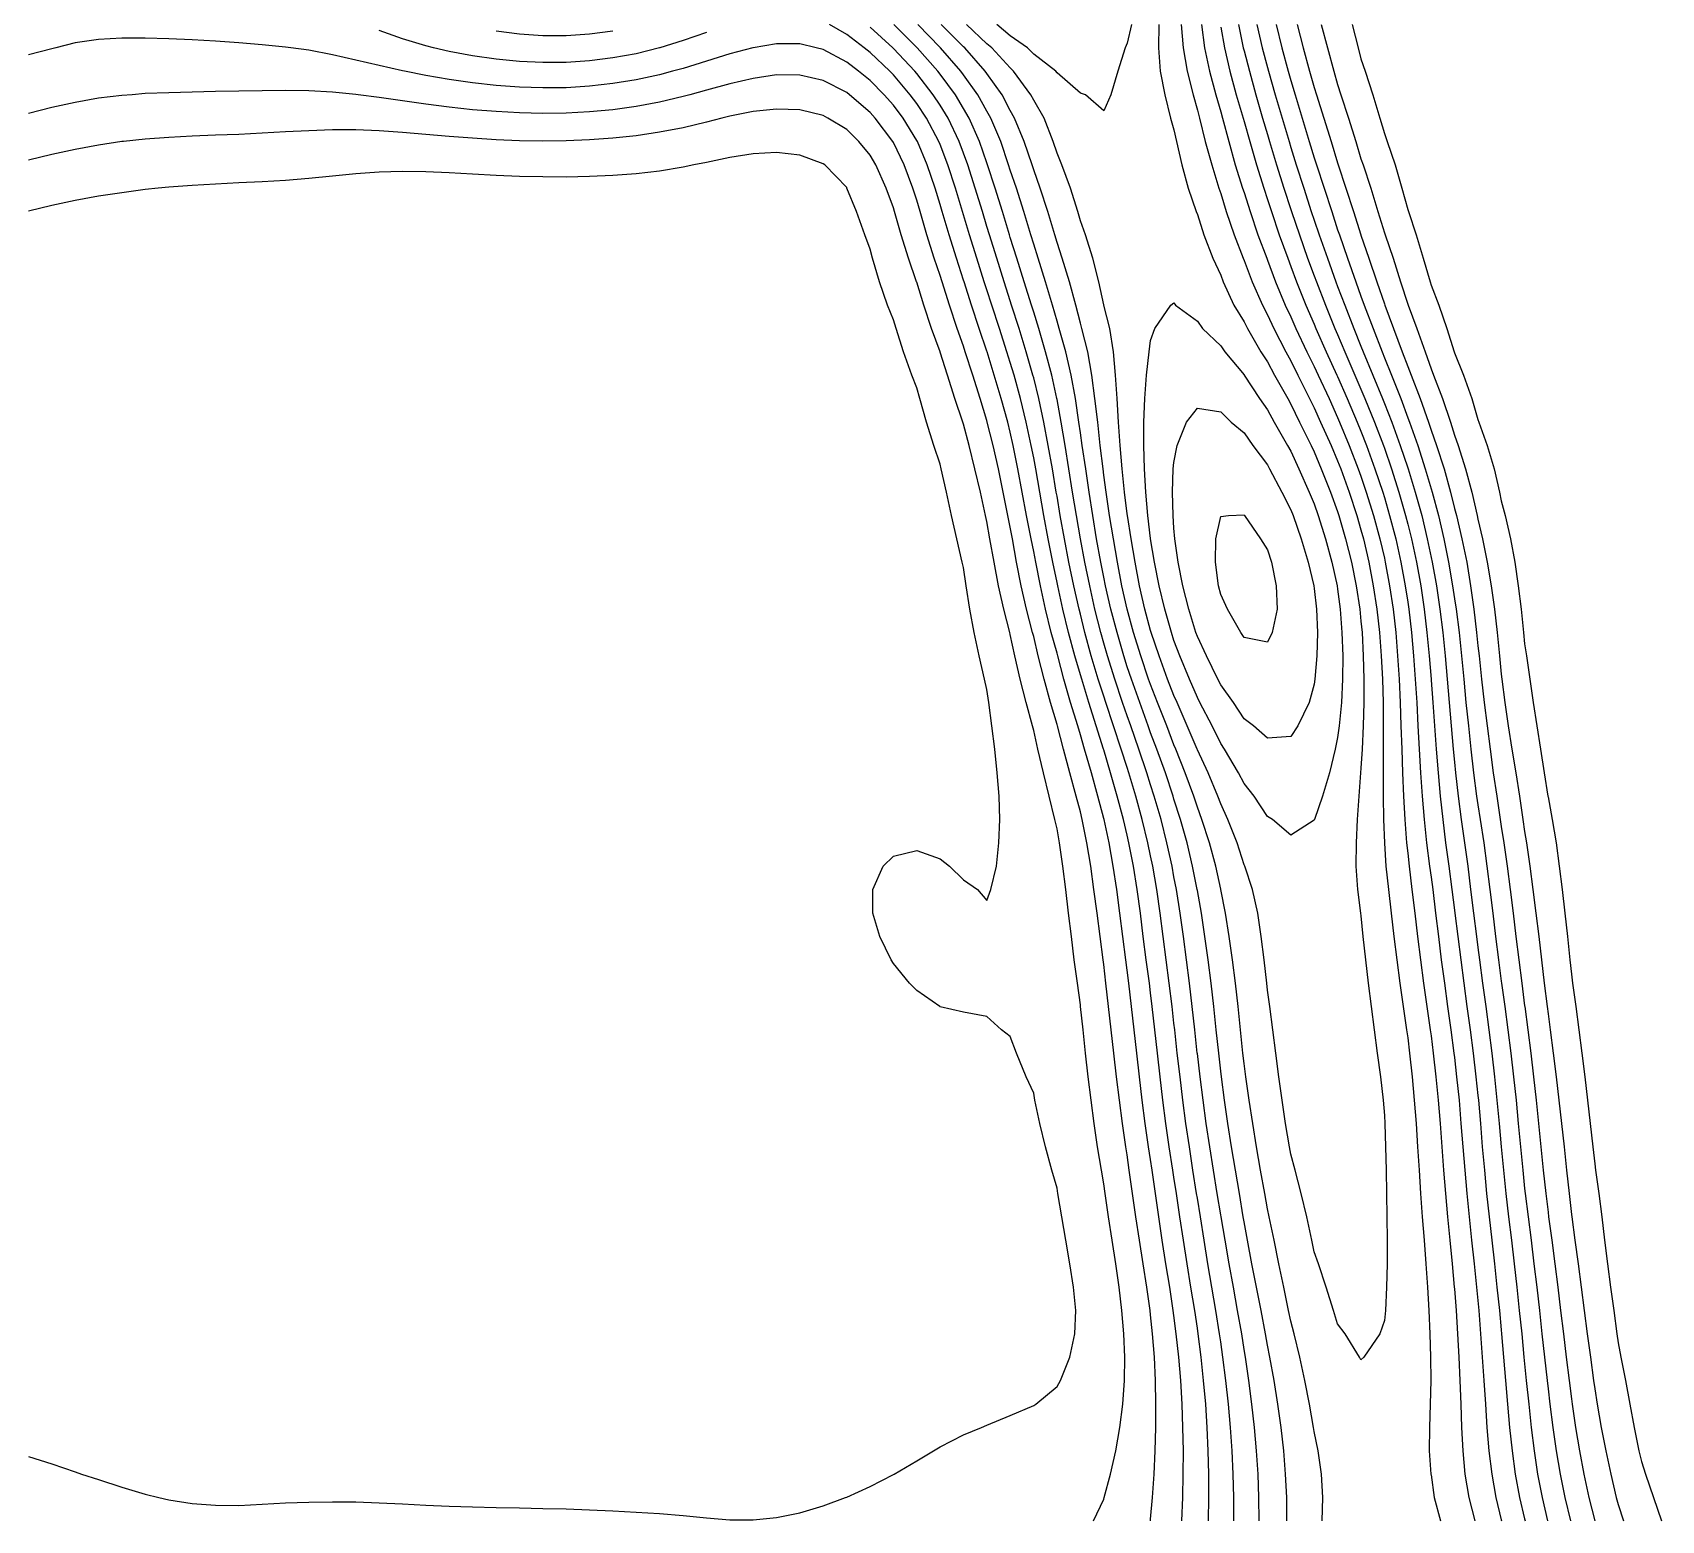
# Model space of a CAD drawing. Header units: inches. Extents: x -3765 to -2207, y 6717241 to 6718976.
# Drawn here: x -2641.2 to -2380.1, y 6717932.5 to 6718171 of the extents above; entities that cross this region are included whole.
import ezdxf

# ---------------------------------------------------------------- set-up
doc = ezdxf.new("R2010")
doc.units = ezdxf.units.IN
doc.header["$MEASUREMENT"] = 0

msp = doc.modelspace()

# ---------------------------------------------------------------- linework, layer by layer
for points in [[(-2452.67, 6717932.42), (-2452.63, 6717936.17), (-2452.64, 6717939.92), (-2452.72, 6717943.66), (-2452.89, 6717947.41), (-2453.14, 6717951.16), (-2453.47, 6717954.91), (-2453.87, 6717958.66), (-2454.35, 6717962.4), (-2454.48, 6717963.33), (-2454.89, 6717966.15), (-2455.5, 6717969.9), (-2456.12, 6717973.65), (-2456.71, 6717977.4), (-2457.28, 6717981.14), (-2457.84, 6717984.89), (-2458.23, 6717987.51), (-2458.4, 6717988.64), (-2458.98, 6717992.39), (-2459.51, 6717996.14), (-2460.01, 6717999.89), (-2460.46, 6718003.63), (-2460.88, 6718007.38), (-2461.29, 6718011.13), (-2461.72, 6718014.88), (-2461.98, 6718017.07), (-2462.17, 6718018.63), (-2462.66, 6718022.37), (-2463.14, 6718026.12), (-2463.62, 6718029.87), (-2464.13, 6718033.62), (-2464.72, 6718037.37), (-2465.44, 6718041.11), (-2465.73, 6718042.37), (-2466.31, 6718044.86), (-2467.31, 6718048.61), (-2468.38, 6718052.36), (-2469.48, 6718056.02), (-2469.5, 6718056.11), (-2470.72, 6718059.85), (-2471.9, 6718063.6), (-2473.02, 6718067.35), (-2473.22, 6718068.07), (-2474.12, 6718071.1), (-2475.13, 6718074.85), (-2476.04, 6718078.59), (-2476.87, 6718082.34), (-2476.97, 6718082.85), (-2477.67, 6718086.09), (-2478.4, 6718089.84), (-2479.09, 6718093.59), (-2479.74, 6718097.33), (-2480.39, 6718101.08), (-2480.72, 6718102.86), (-2481.11, 6718104.83), (-2481.92, 6718108.58), (-2482.83, 6718112.33), (-2483.87, 6718116.08), (-2484.47, 6718118.1), (-2485, 6718119.82), (-2486.21, 6718123.57), (-2487.42, 6718127.32), (-2488.22, 6718129.79), (-2488.64, 6718131.07), (-2489.83, 6718134.82), (-2490.99, 6718138.56), (-2491.96, 6718141.81), (-2492.12, 6718142.31), (-2493.27, 6718146.06), (-2494.47, 6718149.81), (-2495.71, 6718153.05), (-2495.92, 6718153.56), (-2497.91, 6718157.3), (-2499.46, 6718159.64), (-2500.51, 6718161.05), (-2503.21, 6718164.22), (-2503.78, 6718164.8), (-2506.96, 6718167.81), (-2507.91, 6718168.55), (-2510.7, 6718170.7), (-2513.48, 6718172.3)], [(-2448.65, 6717932.42), (-2448.65, 6717936.17), (-2448.74, 6717939.92), (-2448.9, 6717943.66), (-2449.14, 6717947.41), (-2449.48, 6717951.16), (-2449.89, 6717954.91), (-2450.37, 6717958.66), (-2450.73, 6717961.15), (-2450.91, 6717962.4), (-2451.5, 6717966.15), (-2452.15, 6717969.9), (-2452.8, 6717973.65), (-2453.41, 6717977.4), (-2454, 6717981.14), (-2454.48, 6717984.18), (-2454.59, 6717984.89), (-2455.18, 6717988.64), (-2455.75, 6717992.39), (-2456.3, 6717996.14), (-2456.8, 6717999.89), (-2457.26, 6718003.63), (-2457.69, 6718007.38), (-2458.11, 6718011.13), (-2458.23, 6718012.22), (-2458.53, 6718014.88), (-2458.98, 6718018.63), (-2459.46, 6718022.37), (-2459.95, 6718026.12), (-2460.44, 6718029.87), (-2460.98, 6718033.62), (-2461.63, 6718037.37), (-2461.98, 6718039.05), (-2462.4, 6718041.11), (-2463.3, 6718044.86), (-2464.33, 6718048.61), (-2465.45, 6718052.36), (-2465.73, 6718053.2), (-2466.67, 6718056.11), (-2467.91, 6718059.85), (-2469.15, 6718063.6), (-2469.48, 6718064.61), (-2470.36, 6718067.35), (-2471.48, 6718071.1), (-2472.5, 6718074.85), (-2473.22, 6718077.77), (-2473.43, 6718078.59), (-2474.29, 6718082.34), (-2475.07, 6718086.09), (-2475.78, 6718089.84), (-2476.45, 6718093.59), (-2476.97, 6718096.68), (-2477.09, 6718097.33), (-2477.72, 6718101.08), (-2478.38, 6718104.83), (-2479.08, 6718108.58), (-2479.88, 6718112.33), (-2480.72, 6718115.65), (-2480.83, 6718116.08), (-2481.91, 6718119.82), (-2483.05, 6718123.57), (-2484.25, 6718127.32), (-2484.47, 6718127.98), (-2485.46, 6718131.07), (-2486.64, 6718134.82), (-2487.8, 6718138.56), (-2488.22, 6718139.91), (-2488.95, 6718142.31), (-2490.09, 6718146.06), (-2491.28, 6718149.81), (-2491.96, 6718151.67), (-2492.67, 6718153.56), (-2494.45, 6718157.3), (-2495.71, 6718159.37), (-2496.81, 6718161.05), (-2499.46, 6718164.44), (-2499.77, 6718164.8), (-2503.21, 6718168.48), (-2503.28, 6718168.55), (-2506.96, 6718171.9)], [(-2444.57, 6717932.42), (-2444.6, 6717936.17), (-2444.74, 6717939.92), (-2444.98, 6717943.66), (-2445.3, 6717947.41), (-2445.72, 6717951.16), (-2446.22, 6717954.91), (-2446.78, 6717958.66), (-2446.99, 6717959.89), (-2447.37, 6717962.4), (-2448.02, 6717966.15), (-2448.7, 6717969.9), (-2449.39, 6717973.65), (-2450.04, 6717977.4), (-2450.68, 6717981.14), (-2450.73, 6717981.46), (-2451.28, 6717984.89), (-2451.89, 6717988.64), (-2452.48, 6717992.39), (-2453.04, 6717996.14), (-2453.56, 6717999.89), (-2454.04, 6718003.63), (-2454.48, 6718007.33), (-2454.49, 6718007.38), (-2454.89, 6718011.13), (-2455.3, 6718014.88), (-2455.74, 6718018.63), (-2456.22, 6718022.37), (-2456.72, 6718026.12), (-2457.24, 6718029.87), (-2457.82, 6718033.62), (-2458.23, 6718035.69), (-2458.54, 6718037.37), (-2459.35, 6718041.11), (-2460.29, 6718044.86), (-2461.39, 6718048.61), (-2461.98, 6718050.42), (-2462.58, 6718052.36), (-2463.84, 6718056.11), (-2465.15, 6718059.85), (-2465.73, 6718061.47), (-2466.47, 6718063.6), (-2467.72, 6718067.35), (-2468.88, 6718071.1), (-2469.48, 6718073.15), (-2469.95, 6718074.85), (-2470.89, 6718078.59), (-2471.74, 6718082.34), (-2472.51, 6718086.09), (-2473.22, 6718089.84), (-2473.22, 6718089.87), (-2473.87, 6718093.59), (-2474.48, 6718097.33), (-2475.07, 6718101.08), (-2475.66, 6718104.83), (-2476.29, 6718108.58), (-2476.97, 6718112.2), (-2477, 6718112.33), (-2477.81, 6718116.08), (-2478.8, 6718119.82), (-2479.9, 6718123.57), (-2480.72, 6718126.2), (-2481.06, 6718127.32), (-2482.22, 6718131.07), (-2483.4, 6718134.82), (-2484.47, 6718138.17), (-2484.59, 6718138.56), (-2485.72, 6718142.31), (-2486.88, 6718146.06), (-2488.1, 6718149.81), (-2488.22, 6718150.13), (-2489.41, 6718153.56), (-2491.07, 6718157.3), (-2491.96, 6718158.86), (-2493.26, 6718161.05), (-2495.71, 6718164.35), (-2496.06, 6718164.8), (-2499.38, 6718168.55), (-2499.46, 6718168.63), (-2503.14, 6718172.3)], [(-2440.13, 6717932.42), (-2440.15, 6717936.17), (-2440.33, 6717939.92), (-2440.64, 6717943.66), (-2441.06, 6717947.41), (-2441.59, 6717951.16), (-2442.18, 6717954.91), (-2442.85, 6717958.66), (-2443.24, 6717960.61), (-2443.55, 6717962.4), (-2444.24, 6717966.15), (-2444.98, 6717969.9), (-2445.72, 6717973.65), (-2446.43, 6717977.4), (-2446.99, 6717980.38), (-2447.11, 6717981.14), (-2447.74, 6717984.89), (-2448.37, 6717988.64), (-2448.98, 6717992.39), (-2449.57, 6717996.14), (-2450.12, 6717999.89), (-2450.62, 6718003.63), (-2450.73, 6718004.53), (-2451.06, 6718007.38), (-2451.46, 6718011.13), (-2451.86, 6718014.88), (-2452.29, 6718018.63), (-2452.77, 6718022.37), (-2453.29, 6718026.12), (-2453.84, 6718029.87), (-2454.48, 6718033.49), (-2454.5, 6718033.62), (-2455.25, 6718037.37), (-2456.13, 6718041.11), (-2457.17, 6718044.86), (-2458.23, 6718048.12), (-2458.37, 6718048.61), (-2459.61, 6718052.36), (-2460.96, 6718056.11), (-2461.98, 6718058.77), (-2462.36, 6718059.85), (-2463.72, 6718063.6), (-2465.05, 6718067.35), (-2465.73, 6718069.35), (-2466.28, 6718071.1), (-2467.36, 6718074.85), (-2468.33, 6718078.59), (-2469.19, 6718082.34), (-2469.48, 6718083.7), (-2469.95, 6718086.09), (-2470.63, 6718089.84), (-2471.25, 6718093.59), (-2471.83, 6718097.33), (-2472.38, 6718101.08), (-2472.93, 6718104.83), (-2473.22, 6718106.82), (-2473.47, 6718108.58), (-2474.04, 6718112.33), (-2474.71, 6718116.08), (-2475.56, 6718119.82), (-2476.61, 6718123.57), (-2476.97, 6718124.76), (-2477.69, 6718127.32), (-2478.8, 6718131.07), (-2479.98, 6718134.82), (-2480.72, 6718137.07), (-2481.17, 6718138.56), (-2482.3, 6718142.31), (-2483.49, 6718146.06), (-2484.47, 6718148.95), (-2484.74, 6718149.81), (-2486.01, 6718153.56), (-2487.6, 6718157.3), (-2488.22, 6718158.42), (-2489.66, 6718161.05), (-2491.96, 6718164.24), (-2492.38, 6718164.8), (-2495.64, 6718168.55), (-2495.71, 6718168.62), (-2499.31, 6718172.3)], [(-2434.46, 6717932.42), (-2434.35, 6717936.17), (-2434.6, 6717939.92), (-2435.12, 6717943.66), (-2435.74, 6717946.74), (-2435.84, 6717947.41), (-2436.51, 6717951.16), (-2437.25, 6717954.91), (-2438.05, 6717958.66), (-2438.96, 6717962.4), (-2439.49, 6717964.44), (-2439.84, 6717966.15), (-2440.62, 6717969.9), (-2441.41, 6717973.65), (-2442.17, 6717977.4), (-2442.96, 6717981.14), (-2443.24, 6717982.42), (-2443.67, 6717984.89), (-2444.33, 6717988.64), (-2444.97, 6717992.39), (-2445.59, 6717996.14), (-2446.17, 6717999.89), (-2446.7, 6718003.63), (-2446.99, 6718005.73), (-2447.17, 6718007.38), (-2447.57, 6718011.13), (-2447.96, 6718014.88), (-2448.38, 6718018.63), (-2448.85, 6718022.37), (-2449.37, 6718026.12), (-2449.96, 6718029.87), (-2450.72, 6718033.62), (-2450.73, 6718033.67), (-2451.54, 6718037.37), (-2452.55, 6718041.11), (-2453.75, 6718044.86), (-2454.48, 6718046.81), (-2455.06, 6718048.61), (-2456.41, 6718052.36), (-2457.93, 6718056.11), (-2458.23, 6718056.81), (-2459.39, 6718059.85), (-2460.85, 6718063.6), (-2461.98, 6718066.48), (-2462.29, 6718067.35), (-2463.54, 6718071.1), (-2464.69, 6718074.85), (-2465.73, 6718078.59), (-2465.73, 6718078.6), (-2466.56, 6718082.34), (-2467.29, 6718086.09), (-2467.94, 6718089.84), (-2468.55, 6718093.59), (-2469.1, 6718097.33), (-2469.48, 6718100.07), (-2469.6, 6718101.08), (-2470.04, 6718104.83), (-2470.46, 6718108.58), (-2470.89, 6718112.33), (-2471.39, 6718116.08), (-2472.05, 6718119.82), (-2472.98, 6718123.57), (-2473.22, 6718124.41), (-2473.97, 6718127.32), (-2475, 6718131.07), (-2476.13, 6718134.82), (-2476.97, 6718137.33), (-2477.33, 6718138.56), (-2478.45, 6718142.31), (-2479.68, 6718146.06), (-2480.72, 6718148.98), (-2480.98, 6718149.81), (-2482.23, 6718153.56), (-2483.79, 6718157.3), (-2484.47, 6718158.53), (-2485.77, 6718161.05), (-2488.22, 6718164.43), (-2488.48, 6718164.8), (-2491.78, 6718168.55), (-2491.96, 6718168.72), (-2495.53, 6718172.3)], [(-2427.8, 6717958.66), (-2428.25, 6717958.25), (-2428.46, 6717958.66), (-2430.78, 6717962.4), (-2431.99, 6717963.99), (-2432.64, 6717966.15), (-2433.8, 6717969.9), (-2435.05, 6717973.65), (-2435.74, 6717975.57), (-2436.13, 6717977.4), (-2436.95, 6717981.14), (-2437.86, 6717984.89), (-2438.82, 6717988.64), (-2439.49, 6717991.2), (-2439.7, 6717992.39), (-2440.32, 6717996.14), (-2440.89, 6717999.89), (-2441.41, 6718003.63), (-2441.9, 6718007.38), (-2442.39, 6718011.13), (-2442.88, 6718014.88), (-2443.24, 6718017.48), (-2443.35, 6718018.63), (-2443.75, 6718022.37), (-2444.23, 6718026.12), (-2444.8, 6718029.87), (-2445.62, 6718033.62), (-2446.89, 6718037.37), (-2446.99, 6718037.59), (-2448.1, 6718041.11), (-2449.57, 6718044.86), (-2450.73, 6718047.36), (-2451.19, 6718048.61), (-2452.74, 6718052.36), (-2454.48, 6718056.02), (-2454.52, 6718056.11), (-2456.1, 6718059.85), (-2457.74, 6718063.6), (-2458.23, 6718064.71), (-2459.24, 6718067.35), (-2460.61, 6718071.1), (-2461.88, 6718074.85), (-2461.98, 6718075.18), (-2462.88, 6718078.59), (-2463.73, 6718082.34), (-2464.46, 6718086.09), (-2465.11, 6718089.84), (-2465.69, 6718093.59), (-2465.73, 6718093.88), (-2466.14, 6718097.33), (-2466.52, 6718101.08), (-2466.84, 6718104.83), (-2467.11, 6718108.58), (-2467.35, 6718112.33), (-2467.59, 6718116.08), (-2467.94, 6718119.82), (-2468.53, 6718123.57), (-2469.46, 6718127.32), (-2469.48, 6718127.36), (-2470.3, 6718131.07), (-2471.25, 6718134.82), (-2472.4, 6718138.56), (-2473.22, 6718140.81), (-2473.66, 6718142.31), (-2474.83, 6718146.06), (-2476.19, 6718149.81), (-2476.97, 6718151.69), (-2477.58, 6718153.56), (-2479.05, 6718157.3), (-2480.72, 6718160.16), (-2481.17, 6718161.05), (-2483.93, 6718164.8), (-2484.47, 6718165.33), (-2487.43, 6718168.55), (-2488.22, 6718169.22), (-2491.48, 6718172.3)], [(-2468.37, 6718161.05), (-2469.48, 6718158.44), (-2472.43, 6718161.05), (-2473.22, 6718161.29), (-2476.97, 6718164.56), (-2477.16, 6718164.8), (-2480.72, 6718167.57), (-2481.73, 6718168.55), (-2484.47, 6718170.49), (-2486.62, 6718172.3)], [(-2465.05, 6718172.3), (-2465.73, 6718169.31), (-2466.05, 6718168.55), (-2467.24, 6718164.8), (-2468.37, 6718161.05)], [(-2460.65, 6718172.3), (-2460.73, 6718168.55), (-2460.42, 6718164.8), (-2459.71, 6718161.05), (-2458.76, 6718157.3), (-2458.23, 6718155.39), (-2457.83, 6718153.56), (-2456.95, 6718149.81), (-2455.95, 6718146.06), (-2454.67, 6718142.31), (-2454.48, 6718141.85), (-2453.45, 6718138.56), (-2452.02, 6718134.82), (-2450.73, 6718132.1), (-2450.34, 6718131.07), (-2448.63, 6718127.32), (-2446.99, 6718124.62), (-2446.46, 6718123.57), (-2444.29, 6718119.82), (-2443.24, 6718118.2), (-2442.1, 6718116.08), (-2439.99, 6718112.33), (-2439.49, 6718111.46), (-2438.08, 6718108.58), (-2436.24, 6718104.83), (-2435.74, 6718103.8), (-2434.62, 6718101.08), (-2433.14, 6718097.33), (-2431.99, 6718094.21), (-2431.79, 6718093.59), (-2430.72, 6718089.84), (-2429.79, 6718086.09), (-2429.03, 6718082.34), (-2428.45, 6718078.59), (-2428.25, 6718076.63), (-2428.08, 6718074.85), (-2427.87, 6718071.1), (-2427.77, 6718067.35), (-2427.77, 6718063.6), (-2427.88, 6718059.85), (-2428.07, 6718056.11), (-2428.25, 6718053.09), (-2428.3, 6718052.36), (-2428.59, 6718048.61), (-2428.86, 6718044.86), (-2429.04, 6718041.11), (-2429.06, 6718037.37), (-2428.8, 6718033.62), (-2428.31, 6718029.87), (-2428.25, 6718029.44), (-2427.93, 6718026.12), (-2427.53, 6718022.37), (-2427.1, 6718018.63), (-2426.61, 6718014.88), (-2426.12, 6718011.13), (-2425.63, 6718007.38), (-2425.14, 6718003.63), (-2424.71, 6717999.89), (-2424.5, 6717997.4), (-2424.43, 6717996.14), (-2424.29, 6717992.39), (-2424.19, 6717988.64), (-2424.13, 6717984.89), (-2424.1, 6717981.14), (-2424.07, 6717977.4), (-2424.05, 6717973.65), (-2424.13, 6717969.9), (-2424.34, 6717966.15), (-2424.5, 6717964.56), (-2425.22, 6717962.4), (-2427.8, 6717958.66)], [(-2457.05, 6718172.3), (-2456.76, 6718168.55), (-2456.11, 6718164.8), (-2455.17, 6718161.05), (-2454.48, 6718158.59), (-2454.16, 6718157.3), (-2453.21, 6718153.56), (-2452.18, 6718149.81), (-2451.03, 6718146.06), (-2450.73, 6718145.19), (-2449.87, 6718142.31), (-2448.6, 6718138.56), (-2447.14, 6718134.82), (-2446.99, 6718134.45), (-2445.71, 6718131.07), (-2444.05, 6718127.32), (-2443.24, 6718125.78), (-2442.22, 6718123.57), (-2440.28, 6718119.82), (-2439.49, 6718118.4), (-2438.36, 6718116.08), (-2436.48, 6718112.33), (-2435.74, 6718110.87), (-2434.71, 6718108.58), (-2433.05, 6718104.83), (-2431.99, 6718102.35), (-2431.5, 6718101.08), (-2430.16, 6718097.33), (-2428.93, 6718093.59), (-2428.25, 6718091.28), (-2427.85, 6718089.84), (-2426.98, 6718086.09), (-2426.27, 6718082.34), (-2425.71, 6718078.59), (-2425.3, 6718074.85), (-2425.01, 6718071.1), (-2424.82, 6718067.35), (-2424.71, 6718063.6), (-2424.67, 6718059.85), (-2424.69, 6718056.11), (-2424.71, 6718052.36), (-2424.71, 6718048.61), (-2424.65, 6718044.86), (-2424.5, 6718041.11), (-2424.5, 6718041.07), (-2424.25, 6718037.37), (-2423.85, 6718033.62), (-2423.42, 6718029.87), (-2422.98, 6718026.12), (-2422.52, 6718022.37), (-2422.02, 6718018.63), (-2421.48, 6718014.88), (-2420.93, 6718011.13), (-2420.75, 6718009.87), (-2420.46, 6718007.38), (-2420.06, 6718003.63), (-2419.7, 6717999.89), (-2419.41, 6717996.14), (-2419.16, 6717992.39), (-2418.93, 6717988.64), (-2418.69, 6717984.89), (-2418.43, 6717981.14), (-2418.14, 6717977.4), (-2417.84, 6717973.65), (-2417.58, 6717969.9), (-2417.37, 6717966.15), (-2417.2, 6717962.4), (-2417.08, 6717958.66), (-2417.07, 6717954.91), (-2417.15, 6717951.16), (-2417.28, 6717947.41), (-2417.3, 6717943.66), (-2417.03, 6717939.92), (-2417, 6717939.8), (-2416.49, 6717936.17), (-2415.51, 6717932.42)], [(-2453.82, 6718172.3), (-2453.33, 6718168.55), (-2452.51, 6718164.8), (-2451.52, 6718161.05), (-2450.73, 6718158.31), (-2450.47, 6718157.3), (-2449.45, 6718153.56), (-2448.39, 6718149.81), (-2447.22, 6718146.06), (-2446.99, 6718145.37), (-2446.03, 6718142.31), (-2444.76, 6718138.56), (-2443.35, 6718134.82), (-2443.24, 6718134.53), (-2441.95, 6718131.07), (-2440.38, 6718127.32), (-2439.49, 6718125.46), (-2438.67, 6718123.57), (-2436.9, 6718119.82), (-2435.74, 6718117.49), (-2435.1, 6718116.08), (-2433.37, 6718112.33), (-2431.99, 6718109.32), (-2431.68, 6718108.58), (-2430.14, 6718104.83), (-2428.68, 6718101.08), (-2428.25, 6718099.88), (-2427.39, 6718097.33), (-2426.24, 6718093.59), (-2425.22, 6718089.84), (-2424.5, 6718086.76), (-2424.35, 6718086.09), (-2423.65, 6718082.34), (-2423.1, 6718078.59), (-2422.68, 6718074.85), (-2422.37, 6718071.1), (-2422.14, 6718067.35), (-2421.96, 6718063.6), (-2421.83, 6718059.85), (-2421.72, 6718056.11), (-2421.6, 6718052.36), (-2421.45, 6718048.61), (-2421.24, 6718044.86), (-2420.94, 6718041.11), (-2420.75, 6718039.45), (-2420.53, 6718037.37), (-2420.07, 6718033.62), (-2419.62, 6718029.87), (-2419.17, 6718026.12), (-2418.7, 6718022.37), (-2418.2, 6718018.63), (-2417.67, 6718014.88), (-2417.13, 6718011.13), (-2417, 6718010.17), (-2416.66, 6718007.38), (-2416.24, 6718003.63), (-2415.87, 6717999.89), (-2415.56, 6717996.14), (-2415.28, 6717992.39), (-2415, 6717988.64), (-2414.7, 6717984.89), (-2414.36, 6717981.14), (-2413.99, 6717977.4), (-2413.63, 6717973.65), (-2413.28, 6717969.9), (-2413.25, 6717969.64), (-2413, 6717966.15), (-2412.76, 6717962.4), (-2412.55, 6717958.66), (-2412.38, 6717954.91), (-2412.25, 6717951.16), (-2412.12, 6717947.41), (-2411.92, 6717943.66), (-2411.57, 6717939.92), (-2410.96, 6717936.17), (-2410, 6717932.42)], [(-2450.73, 6718171.87), (-2450.15, 6718168.55), (-2449.25, 6718164.8), (-2448.23, 6718161.05), (-2447.16, 6718157.3), (-2446.99, 6718156.73), (-2446.09, 6718153.56), (-2445, 6718149.81), (-2443.84, 6718146.06), (-2443.24, 6718144.27), (-2442.61, 6718142.31), (-2441.34, 6718138.56), (-2439.99, 6718134.82), (-2439.49, 6718133.53), (-2438.58, 6718131.07), (-2437.09, 6718127.32), (-2435.74, 6718124.26), (-2435.46, 6718123.57), (-2433.8, 6718119.82), (-2432.09, 6718116.08), (-2431.99, 6718115.86), (-2430.45, 6718112.33), (-2428.85, 6718108.58), (-2428.25, 6718107.1), (-2427.36, 6718104.83), (-2426, 6718101.08), (-2424.75, 6718097.33), (-2424.5, 6718096.5), (-2423.65, 6718093.59), (-2422.68, 6718089.84), (-2421.85, 6718086.09), (-2421.15, 6718082.34), (-2420.75, 6718079.71), (-2420.58, 6718078.59), (-2420.15, 6718074.85), (-2419.82, 6718071.1), (-2419.54, 6718067.35), (-2419.31, 6718063.6), (-2419.11, 6718059.85), (-2418.9, 6718056.11), (-2418.69, 6718052.36), (-2418.44, 6718048.61), (-2418.13, 6718044.86), (-2417.74, 6718041.11), (-2417.24, 6718037.37), (-2417, 6718035.6), (-2416.75, 6718033.62), (-2416.29, 6718029.87), (-2415.84, 6718026.12), (-2415.37, 6718022.37), (-2414.88, 6718018.63), (-2414.36, 6718014.88), (-2413.84, 6718011.13), (-2413.34, 6718007.38), (-2413.25, 6718006.69), (-2412.91, 6718003.63), (-2412.53, 6717999.89), (-2412.21, 6717996.14), (-2411.92, 6717992.39), (-2411.61, 6717988.64), (-2411.28, 6717984.89), (-2410.9, 6717981.14), (-2410.5, 6717977.4), (-2410.1, 6717973.65), (-2409.71, 6717969.9), (-2409.51, 6717967.77), (-2409.36, 6717966.15), (-2409.06, 6717962.4), (-2408.79, 6717958.66), (-2408.54, 6717954.91), (-2408.3, 6717951.16), (-2408.05, 6717947.41), (-2407.74, 6717943.66), (-2407.29, 6717939.92), (-2406.64, 6717936.17), (-2405.76, 6717932.59), (-2405.72, 6717932.42)], [(-2447.88, 6718172.3), (-2447.11, 6718168.55), (-2446.99, 6718168.06), (-2446.13, 6718164.8), (-2445.09, 6718161.05), (-2444.02, 6718157.3), (-2443.24, 6718154.68), (-2442.91, 6718153.56), (-2441.79, 6718149.81), (-2440.62, 6718146.06), (-2439.49, 6718142.64), (-2439.38, 6718142.31), (-2438.12, 6718138.56), (-2436.8, 6718134.82), (-2435.74, 6718132), (-2435.4, 6718131.07), (-2433.95, 6718127.32), (-2432.42, 6718123.57), (-2431.99, 6718122.6), (-2430.82, 6718119.82), (-2429.21, 6718116.08), (-2428.25, 6718113.83), (-2427.61, 6718112.33), (-2426.09, 6718108.58), (-2424.66, 6718104.83), (-2424.5, 6718104.37), (-2423.35, 6718101.08), (-2422.16, 6718097.33), (-2421.1, 6718093.59), (-2420.75, 6718092.18), (-2420.16, 6718089.84), (-2419.35, 6718086.09), (-2418.67, 6718082.34), (-2418.11, 6718078.59), (-2417.67, 6718074.85), (-2417.32, 6718071.1), (-2417.01, 6718067.35), (-2417, 6718067.22), (-2416.73, 6718063.6), (-2416.45, 6718059.85), (-2416.17, 6718056.11), (-2415.87, 6718052.36), (-2415.53, 6718048.61), (-2415.14, 6718044.86), (-2414.67, 6718041.11), (-2414.16, 6718037.37), (-2413.67, 6718033.62), (-2413.25, 6718030.33), (-2413.2, 6718029.87), (-2412.74, 6718026.12), (-2412.26, 6718022.37), (-2411.77, 6718018.63), (-2411.26, 6718014.88), (-2410.75, 6718011.13), (-2410.26, 6718007.38), (-2409.82, 6718003.63), (-2409.51, 6718000.6), (-2409.43, 6717999.89), (-2409.1, 6717996.14), (-2408.79, 6717992.39), (-2408.46, 6717988.64), (-2408.1, 6717984.89), (-2407.69, 6717981.14), (-2407.27, 6717977.4), (-2406.85, 6717973.65), (-2406.44, 6717969.9), (-2406.05, 6717966.15), (-2405.76, 6717963.06), (-2405.7, 6717962.4), (-2405.37, 6717958.66), (-2405.06, 6717954.91), (-2404.75, 6717951.16), (-2404.42, 6717947.41), (-2404.02, 6717943.66), (-2403.51, 6717939.92), (-2402.84, 6717936.17), (-2402.01, 6717932.75), (-2401.93, 6717932.42)], [(-2444.92, 6718172.3), (-2444.07, 6718168.55), (-2443.24, 6718165.43), (-2443.06, 6718164.8), (-2441.99, 6718161.05), (-2440.89, 6718157.3), (-2439.78, 6718153.56), (-2439.49, 6718152.61), (-2438.62, 6718149.81), (-2437.43, 6718146.06), (-2436.21, 6718142.31), (-2435.74, 6718140.91), (-2434.94, 6718138.56), (-2433.63, 6718134.82), (-2432.28, 6718131.07), (-2431.99, 6718130.31), (-2430.86, 6718127.32), (-2429.4, 6718123.57), (-2428.25, 6718120.72), (-2427.88, 6718119.82), (-2426.32, 6718116.08), (-2424.8, 6718112.33), (-2424.5, 6718111.57), (-2423.32, 6718108.58), (-2421.95, 6718104.83), (-2420.75, 6718101.22), (-2420.7, 6718101.08), (-2419.54, 6718097.33), (-2418.51, 6718093.59), (-2417.62, 6718089.84), (-2417, 6718086.84), (-2416.84, 6718086.09), (-2416.15, 6718082.34), (-2415.59, 6718078.59), (-2415.14, 6718074.85), (-2414.77, 6718071.1), (-2414.45, 6718067.35), (-2414.13, 6718063.6), (-2413.8, 6718059.85), (-2413.45, 6718056.11), (-2413.25, 6718054.06), (-2413.08, 6718052.36), (-2412.65, 6718048.61), (-2412.17, 6718044.86), (-2411.64, 6718041.11), (-2411.13, 6718037.37), (-2410.66, 6718033.62), (-2410.2, 6718029.87), (-2409.74, 6718026.12), (-2409.51, 6718024.33), (-2409.25, 6718022.37), (-2408.75, 6718018.63), (-2408.24, 6718014.88), (-2407.73, 6718011.13), (-2407.25, 6718007.38), (-2406.82, 6718003.63), (-2406.44, 6717999.89), (-2406.09, 6717996.14), (-2405.76, 6717992.39), (-2405.76, 6717992.39), (-2405.41, 6717988.64), (-2405.02, 6717984.89), (-2404.58, 6717981.14), (-2404.13, 6717977.4), (-2403.69, 6717973.65), (-2403.27, 6717969.9), (-2402.86, 6717966.15), (-2402.48, 6717962.4), (-2402.11, 6717958.66), (-2402.01, 6717957.61), (-2401.74, 6717954.91), (-2401.36, 6717951.16), (-2400.96, 6717947.41), (-2400.49, 6717943.66), (-2399.92, 6717939.92), (-2399.21, 6717936.17), (-2398.32, 6717932.42)], [(-2441.83, 6718172.3), (-2440.92, 6718168.55), (-2439.9, 6718164.8), (-2439.49, 6718163.35), (-2438.8, 6718161.05), (-2437.67, 6718157.3), (-2436.54, 6718153.56), (-2435.74, 6718150.95), (-2435.37, 6718149.81), (-2434.15, 6718146.06), (-2432.94, 6718142.31), (-2431.99, 6718139.4), (-2431.71, 6718138.56), (-2430.4, 6718134.82), (-2429.08, 6718131.07), (-2428.25, 6718128.73), (-2427.73, 6718127.32), (-2426.3, 6718123.57), (-2424.87, 6718119.82), (-2424.5, 6718118.89), (-2423.35, 6718116.08), (-2421.88, 6718112.33), (-2420.75, 6718109.27), (-2420.48, 6718108.58), (-2419.13, 6718104.83), (-2417.93, 6718101.08), (-2417, 6718097.86), (-2416.84, 6718097.33), (-2415.82, 6718093.59), (-2414.94, 6718089.84), (-2414.19, 6718086.09), (-2413.56, 6718082.34), (-2413.25, 6718080.22), (-2413, 6718078.59), (-2412.52, 6718074.85), (-2412.13, 6718071.1), (-2411.77, 6718067.35), (-2411.41, 6718063.6), (-2411.02, 6718059.85), (-2410.62, 6718056.11), (-2410.18, 6718052.36), (-2409.7, 6718048.61), (-2409.51, 6718047.23), (-2409.13, 6718044.86), (-2408.57, 6718041.11), (-2408.06, 6718037.37), (-2407.58, 6718033.62), (-2407.13, 6718029.87), (-2406.67, 6718026.12), (-2406.2, 6718022.37), (-2405.76, 6718018.95), (-2405.71, 6718018.63), (-2405.19, 6718014.88), (-2404.68, 6718011.13), (-2404.2, 6718007.38), (-2403.77, 6718003.63), (-2403.38, 6717999.89), (-2403.02, 6717996.14), (-2402.68, 6717992.39), (-2402.32, 6717988.64), (-2402.01, 6717985.71), (-2401.92, 6717984.89), (-2401.45, 6717981.14), (-2400.98, 6717977.4), (-2400.52, 6717973.65), (-2400.07, 6717969.9), (-2399.64, 6717966.15), (-2399.23, 6717962.4), (-2398.82, 6717958.66), (-2398.41, 6717954.91), (-2398.26, 6717953.6), (-2397.97, 6717951.16), (-2397.5, 6717947.41), (-2396.96, 6717943.66), (-2396.33, 6717939.92), (-2395.57, 6717936.17), (-2394.67, 6717932.42)], [(-2438.49, 6718172.3), (-2437.52, 6718168.55), (-2436.48, 6718164.8), (-2435.74, 6718162.18), (-2435.39, 6718161.05), (-2434.21, 6718157.3), (-2433.04, 6718153.56), (-2431.99, 6718150.13), (-2431.89, 6718149.81), (-2430.65, 6718146.06), (-2429.45, 6718142.31), (-2428.26, 6718138.56), (-2428.25, 6718138.52), (-2426.96, 6718134.82), (-2425.69, 6718131.07), (-2424.5, 6718127.54), (-2424.42, 6718127.32), (-2423.01, 6718123.57), (-2421.62, 6718119.82), (-2420.75, 6718117.47), (-2420.2, 6718116.08), (-2418.75, 6718112.33), (-2417.43, 6718108.58), (-2417, 6718107.29), (-2416.12, 6718104.83), (-2414.92, 6718101.08), (-2413.88, 6718097.33), (-2413.25, 6718094.74), (-2412.94, 6718093.59), (-2412.05, 6718089.84), (-2411.3, 6718086.09), (-2410.68, 6718082.34), (-2410.16, 6718078.59), (-2409.72, 6718074.85), (-2409.51, 6718072.68), (-2409.32, 6718071.1), (-2408.92, 6718067.35), (-2408.49, 6718063.6), (-2408.04, 6718059.85), (-2407.56, 6718056.11), (-2407.04, 6718052.36), (-2406.48, 6718048.61), (-2405.91, 6718044.86), (-2405.76, 6718043.76), (-2405.34, 6718041.11), (-2404.81, 6718037.37), (-2404.33, 6718033.62), (-2403.87, 6718029.87), (-2403.42, 6718026.12), (-2402.96, 6718022.37), (-2402.48, 6718018.63), (-2402.01, 6718014.97), (-2402, 6718014.88), (-2401.48, 6718011.13), (-2401, 6718007.38), (-2400.56, 6718003.63), (-2400.15, 6717999.89), (-2399.77, 6717996.14), (-2399.4, 6717992.39), (-2399.01, 6717988.64), (-2398.6, 6717984.89), (-2398.26, 6717981.92), (-2398.16, 6717981.14), (-2397.67, 6717977.4), (-2397.18, 6717973.65), (-2396.71, 6717969.9), (-2396.25, 6717966.15), (-2395.79, 6717962.4), (-2395.34, 6717958.66), (-2394.88, 6717954.91), (-2394.51, 6717951.99), (-2394.4, 6717951.16), (-2393.85, 6717947.41), (-2393.23, 6717943.66), (-2392.52, 6717939.92), (-2391.7, 6717936.17), (-2390.77, 6717932.42)], [(-2434.64, 6718172.3), (-2433.63, 6718168.55), (-2432.58, 6718164.8), (-2431.99, 6718162.71), (-2431.45, 6718161.05), (-2430.23, 6718157.3), (-2429.07, 6718153.56), (-2428.25, 6718150.78), (-2427.91, 6718149.81), (-2426.68, 6718146.06), (-2425.52, 6718142.31), (-2424.5, 6718138.91), (-2424.38, 6718138.56), (-2423.11, 6718134.82), (-2421.89, 6718131.07), (-2420.75, 6718127.49), (-2420.69, 6718127.32), (-2419.28, 6718123.57), (-2417.94, 6718119.82), (-2417, 6718117.09), (-2416.6, 6718116.08), (-2415.17, 6718112.33), (-2413.91, 6718108.58), (-2413.25, 6718106.46), (-2412.67, 6718104.83), (-2411.47, 6718101.08), (-2410.47, 6718097.33), (-2409.62, 6718093.59), (-2409.51, 6718093), (-2408.74, 6718089.84), (-2407.99, 6718086.09), (-2407.37, 6718082.34), (-2406.86, 6718078.59), (-2406.43, 6718074.85), (-2406.05, 6718071.1), (-2405.76, 6718068.18), (-2405.65, 6718067.35), (-2405.16, 6718063.6), (-2404.63, 6718059.85), (-2404.06, 6718056.11), (-2403.44, 6718052.36), (-2402.83, 6718048.61), (-2402.27, 6718044.86), (-2402.01, 6718042.95), (-2401.71, 6718041.11), (-2401.16, 6718037.37), (-2400.67, 6718033.62), (-2400.21, 6718029.87), (-2399.75, 6718026.12), (-2399.3, 6718022.37), (-2398.85, 6718018.63), (-2398.4, 6718014.88), (-2398.26, 6718013.72), (-2397.91, 6718011.13), (-2397.42, 6718007.38), (-2396.96, 6718003.63), (-2396.52, 6717999.89), (-2396.1, 6717996.14), (-2395.68, 6717992.39), (-2395.27, 6717988.64), (-2394.87, 6717984.89), (-2394.51, 6717981.56), (-2394.46, 6717981.14), (-2393.96, 6717977.4), (-2393.45, 6717973.65), (-2392.95, 6717969.9), (-2392.45, 6717966.15), (-2391.96, 6717962.4), (-2391.46, 6717958.66), (-2390.95, 6717954.91), (-2390.77, 6717953.58), (-2390.36, 6717951.16), (-2389.73, 6717947.41), (-2389.01, 6717943.66), (-2388.21, 6717939.92), (-2387.33, 6717936.17), (-2387.02, 6717935.04), (-2386.17, 6717932.42)], [(-2429.67, 6718172.3), (-2428.72, 6718168.55), (-2428.25, 6718166.79), (-2427.57, 6718164.8), (-2426.34, 6718161.05), (-2425.21, 6718157.3), (-2424.5, 6718154.82), (-2424.04, 6718153.56), (-2422.77, 6718149.81), (-2421.67, 6718146.06), (-2420.75, 6718142.64), (-2420.64, 6718142.31), (-2419.39, 6718138.56), (-2418.25, 6718134.82), (-2417.17, 6718131.07), (-2417, 6718130.5), (-2415.79, 6718127.32), (-2414.48, 6718123.57), (-2413.3, 6718119.82), (-2413.25, 6718119.68), (-2411.79, 6718116.08), (-2410.49, 6718112.33), (-2409.51, 6718109), (-2409.34, 6718108.58), (-2407.99, 6718104.83), (-2406.91, 6718101.08), (-2406.04, 6718097.33), (-2405.76, 6718095.92), (-2405.11, 6718093.59), (-2404.25, 6718089.84), (-2403.58, 6718086.09), (-2403.04, 6718082.34), (-2402.59, 6718078.59), (-2402.2, 6718074.85), (-2402.01, 6718073.01), (-2401.72, 6718071.1), (-2401.17, 6718067.35), (-2400.64, 6718063.6), (-2400.07, 6718059.85), (-2399.46, 6718056.11), (-2398.85, 6718052.36), (-2398.28, 6718048.61), (-2398.26, 6718048.47), (-2397.58, 6718044.86), (-2396.97, 6718041.11), (-2396.45, 6718037.37), (-2395.98, 6718033.62), (-2395.55, 6718029.87), (-2395.14, 6718026.12), (-2394.75, 6718022.37), (-2394.51, 6718020.09), (-2394.31, 6718018.63), (-2393.8, 6718014.88), (-2393.31, 6718011.13), (-2392.84, 6718007.38), (-2392.38, 6718003.63), (-2391.93, 6717999.89), (-2391.48, 6717996.14), (-2391.05, 6717992.39), (-2390.77, 6717989.67), (-2390.62, 6717988.64), (-2390.12, 6717984.89), (-2389.65, 6717981.14), (-2389.2, 6717977.4), (-2388.73, 6717973.65), (-2388.24, 6717969.9), (-2387.73, 6717966.15), (-2387.22, 6717962.4), (-2387.02, 6717960.98), (-2386.57, 6717958.66), (-2385.85, 6717954.91), (-2385.16, 6717951.16), (-2384.47, 6717947.41), (-2383.69, 6717943.66), (-2383.27, 6717941.92), (-2382.63, 6717939.92), (-2381.37, 6717936.17), (-2380.08, 6717932.42)], [(-2456.96, 6717932.42), (-2456.81, 6717936.17), (-2456.73, 6717939.92), (-2456.71, 6717943.66), (-2456.78, 6717947.41), (-2456.93, 6717951.16), (-2457.15, 6717954.91), (-2457.46, 6717958.66), (-2457.86, 6717962.4), (-2458.23, 6717965.34), (-2458.34, 6717966.15), (-2458.91, 6717969.9), (-2459.51, 6717973.65), (-2460.1, 6717977.4), (-2460.66, 6717981.14), (-2461.2, 6717984.89), (-2461.74, 6717988.64), (-2461.98, 6717990.36), (-2462.29, 6717992.39), (-2462.83, 6717996.14), (-2463.32, 6717999.89), (-2463.77, 6718003.63), (-2464.2, 6718007.38), (-2464.62, 6718011.13), (-2465.05, 6718014.88), (-2465.48, 6718018.63), (-2465.73, 6718020.68), (-2465.95, 6718022.37), (-2466.44, 6718026.12), (-2466.92, 6718029.87), (-2467.41, 6718033.62), (-2467.97, 6718037.37), (-2468.64, 6718041.11), (-2469.43, 6718044.86), (-2469.48, 6718045.03), (-2470.42, 6718048.61), (-2471.47, 6718052.36), (-2472.55, 6718056.11), (-2473.22, 6718058.44), (-2473.66, 6718059.85), (-2474.8, 6718063.6), (-2475.87, 6718067.35), (-2476.87, 6718071.1), (-2476.97, 6718071.51), (-2477.89, 6718074.85), (-2478.81, 6718078.59), (-2479.65, 6718082.34), (-2480.4, 6718086.09), (-2480.72, 6718087.82), (-2481.13, 6718089.84), (-2481.85, 6718093.59), (-2482.54, 6718097.33), (-2483.24, 6718101.08), (-2483.99, 6718104.83), (-2484.47, 6718106.95), (-2484.88, 6718108.58), (-2485.93, 6718112.33), (-2487.04, 6718116.08), (-2488.19, 6718119.82), (-2488.22, 6718119.92), (-2489.46, 6718123.57), (-2490.69, 6718127.32), (-2491.88, 6718131.07), (-2491.96, 6718131.34), (-2493.11, 6718134.82), (-2494.27, 6718138.56), (-2495.39, 6718142.31), (-2495.71, 6718143.42), (-2496.54, 6718146.06), (-2497.8, 6718149.81), (-2499.37, 6718153.56), (-2499.46, 6718153.73), (-2501.67, 6718157.3), (-2503.21, 6718159.37), (-2504.7, 6718161.05), (-2506.96, 6718163.34), (-2508.79, 6718164.8), (-2510.7, 6718166.25), (-2514.45, 6718168.27), (-2515.57, 6718168.55), (-2518.2, 6718169.21), (-2521.95, 6718169.2), (-2525.7, 6718168.57), (-2525.77, 6718168.55), (-2529.44, 6718167.58), (-2533.19, 6718166.43), (-2536.94, 6718165.26), (-2538.61, 6718164.8), (-2540.69, 6718164.24), (-2544.44, 6718163.43), (-2548.18, 6718162.82), (-2551.93, 6718162.4), (-2555.68, 6718162.17), (-2559.43, 6718162.13), (-2563.18, 6718162.26), (-2566.92, 6718162.53), (-2570.67, 6718162.93), (-2574.42, 6718163.47), (-2578.17, 6718164.11), (-2581.6, 6718164.8), (-2581.92, 6718164.87), (-2585.67, 6718165.73), (-2589.41, 6718166.61), (-2593.16, 6718167.45), (-2596.91, 6718168.17), (-2599.81, 6718168.55), (-2600.66, 6718168.69), (-2604.41, 6718169.04), (-2608.15, 6718169.34), (-2611.9, 6718169.61), (-2615.65, 6718169.82), (-2619.4, 6718169.98), (-2623.15, 6718170.1), (-2626.89, 6718170.11), (-2630.64, 6718169.91), (-2634.39, 6718169.34), (-2637.47, 6718168.55), (-2638.14, 6718168.41), (-2641.89, 6718167.43)], [(-2533.19, 6718171.01), (-2536.94, 6718169.73), (-2540.68, 6718168.55), (-2540.69, 6718168.55), (-2544.44, 6718167.62), (-2548.18, 6718166.94), (-2551.93, 6718166.47), (-2555.68, 6718166.22), (-2559.43, 6718166.19), (-2563.18, 6718166.36), (-2566.92, 6718166.73), (-2570.67, 6718167.27), (-2574.42, 6718167.98), (-2576.93, 6718168.55), (-2578.17, 6718168.87), (-2581.92, 6718170.02), (-2585.67, 6718171.32)], [(-2548.18, 6718171.24), (-2551.93, 6718170.73), (-2555.68, 6718170.47), (-2559.43, 6718170.48), (-2563.18, 6718170.74), (-2566.92, 6718171.25)], [(-2462.01, 6717932.42), (-2461.98, 6717932.7), (-2461.67, 6717936.17), (-2461.41, 6717939.92), (-2461.23, 6717943.66), (-2461.13, 6717947.41), (-2461.11, 6717951.16), (-2461.18, 6717954.91), (-2461.37, 6717958.66), (-2461.67, 6717962.4), (-2461.98, 6717965.44), (-2462.06, 6717966.15), (-2462.59, 6717969.9), (-2463.17, 6717973.65), (-2463.76, 6717977.4), (-2464.33, 6717981.14), (-2464.88, 6717984.89), (-2465.4, 6717988.64), (-2465.73, 6717991.11), (-2465.92, 6717992.39), (-2466.47, 6717996.14), (-2466.96, 6717999.89), (-2467.43, 6718003.63), (-2467.87, 6718007.38), (-2468.3, 6718011.13), (-2468.72, 6718014.88), (-2469.14, 6718018.63), (-2469.48, 6718021.61), (-2469.58, 6718022.37), (-2470.08, 6718026.12), (-2470.56, 6718029.87), (-2471.05, 6718033.62), (-2471.58, 6718037.37), (-2472.21, 6718041.11), (-2472.95, 6718044.86), (-2473.22, 6718046.07), (-2473.89, 6718048.61), (-2474.92, 6718052.36), (-2475.94, 6718056.11), (-2476.91, 6718059.85), (-2476.97, 6718060.08), (-2478.01, 6718063.6), (-2479.04, 6718067.35), (-2479.98, 6718071.1), (-2480.72, 6718074.19), (-2480.9, 6718074.85), (-2481.86, 6718078.59), (-2482.71, 6718082.34), (-2483.46, 6718086.09), (-2484.14, 6718089.84), (-2484.47, 6718091.71), (-2484.85, 6718093.59), (-2485.61, 6718097.33), (-2486.38, 6718101.08), (-2487.22, 6718104.83), (-2488.15, 6718108.58), (-2488.22, 6718108.81), (-2489.31, 6718112.33), (-2490.5, 6718116.08), (-2491.68, 6718119.82), (-2491.96, 6718120.71), (-2492.97, 6718123.57), (-2494.22, 6718127.32), (-2495.4, 6718131.07), (-2495.71, 6718132.07), (-2496.65, 6718134.82), (-2497.83, 6718138.56), (-2498.93, 6718142.31), (-2499.46, 6718144.15), (-2500.08, 6718146.06), (-2501.48, 6718149.81), (-2503.21, 6718153.38), (-2503.31, 6718153.56), (-2506.14, 6718157.3), (-2506.96, 6718158.22), (-2510.27, 6718161.05), (-2510.7, 6718161.39), (-2514.45, 6718163.3), (-2518.2, 6718164.2), (-2521.95, 6718164.21), (-2525.7, 6718163.66), (-2529.44, 6718162.81), (-2533.19, 6718161.78), (-2535.87, 6718161.05), (-2536.94, 6718160.76), (-2540.69, 6718159.86), (-2544.44, 6718159.16), (-2548.18, 6718158.63), (-2551.93, 6718158.28), (-2555.68, 6718158.09), (-2559.43, 6718158.04), (-2563.18, 6718158.13), (-2566.92, 6718158.34), (-2570.67, 6718158.64), (-2574.42, 6718159.05), (-2578.17, 6718159.53), (-2581.92, 6718160.06), (-2585.67, 6718160.6), (-2589.04, 6718161.05), (-2589.41, 6718161.1), (-2593.16, 6718161.48), (-2596.91, 6718161.69), (-2600.66, 6718161.72), (-2604.41, 6718161.69), (-2608.15, 6718161.63), (-2611.9, 6718161.56), (-2615.65, 6718161.47), (-2619.4, 6718161.37), (-2623.15, 6718161.22), (-2625.25, 6718161.05), (-2626.89, 6718160.93), (-2630.64, 6718160.47), (-2634.39, 6718159.81), (-2638.14, 6718158.99), (-2641.89, 6718158.03)], [(-2471.11, 6717932.42), (-2469.48, 6717935.91), (-2469.4, 6717936.17), (-2468.41, 6717939.92), (-2467.57, 6717943.66), (-2466.92, 6717947.41), (-2466.44, 6717951.16), (-2466.17, 6717954.91), (-2466.11, 6717958.66), (-2466.26, 6717962.4), (-2466.58, 6717966.15), (-2467.03, 6717969.9), (-2467.57, 6717973.65), (-2468.14, 6717977.4), (-2468.71, 6717981.14), (-2469.26, 6717984.89), (-2469.48, 6717986.47), (-2469.86, 6717988.64), (-2470.47, 6717992.39), (-2471.01, 6717996.14), (-2471.51, 6717999.89), (-2471.97, 6718003.63), (-2472.41, 6718007.38), (-2472.81, 6718011.13), (-2473.2, 6718014.88), (-2473.22, 6718015.14), (-2473.72, 6718018.63), (-2474.21, 6718022.37), (-2474.68, 6718026.12), (-2475.13, 6718029.87), (-2475.57, 6718033.62), (-2476.04, 6718037.37), (-2476.58, 6718041.11), (-2476.97, 6718043.35), (-2477.32, 6718044.86), (-2478.26, 6718048.61), (-2479.17, 6718052.36), (-2480.04, 6718056.11), (-2480.72, 6718059.13), (-2480.92, 6718059.85), (-2481.94, 6718063.6), (-2482.87, 6718067.35), (-2483.73, 6718071.1), (-2484.47, 6718074.52), (-2484.56, 6718074.85), (-2485.52, 6718078.59), (-2486.34, 6718082.34), (-2487.07, 6718086.09), (-2487.73, 6718089.84), (-2488.22, 6718092.65), (-2488.42, 6718093.59), (-2489.27, 6718097.33), (-2490.15, 6718101.08), (-2491.07, 6718104.83), (-2491.96, 6718108.25), (-2492.07, 6718108.58), (-2493.34, 6718112.33), (-2494.55, 6718116.08), (-2495.71, 6718119.8), (-2495.72, 6718119.82), (-2497.1, 6718123.57), (-2498.34, 6718127.32), (-2499.46, 6718130.99), (-2499.49, 6718131.07), (-2500.8, 6718134.82), (-2501.97, 6718138.56), (-2503.03, 6718142.31), (-2503.21, 6718142.89), (-2504.36, 6718146.06), (-2506.03, 6718149.81), (-2506.96, 6718151.36), (-2508.77, 6718153.56), (-2510.7, 6718155.45), (-2513.73, 6718157.3), (-2514.45, 6718157.69), (-2518.2, 6718158.63), (-2521.95, 6718158.74), (-2525.7, 6718158.33), (-2529.44, 6718157.61), (-2530.74, 6718157.3), (-2533.19, 6718156.67), (-2536.94, 6718155.76), (-2540.69, 6718155.03), (-2544.44, 6718154.47), (-2548.18, 6718154.06), (-2551.93, 6718153.79), (-2555.68, 6718153.64), (-2559.43, 6718153.6), (-2563.18, 6718153.67), (-2566.92, 6718153.82), (-2570.67, 6718154.06), (-2574.42, 6718154.35), (-2578.17, 6718154.67), (-2581.92, 6718154.99), (-2585.67, 6718155.26), (-2589.41, 6718155.42), (-2593.16, 6718155.43), (-2596.91, 6718155.27), (-2600.66, 6718155.07), (-2604.41, 6718154.87), (-2608.15, 6718154.69), (-2611.9, 6718154.54), (-2615.65, 6718154.39), (-2619.4, 6718154.2), (-2623.15, 6718153.93), (-2626.63, 6718153.56), (-2626.89, 6718153.53), (-2630.64, 6718152.96), (-2634.39, 6718152.27), (-2638.14, 6718151.48), (-2641.89, 6718150.55)], [(-2514.45, 6717934.84), (-2510.91, 6717936.17), (-2510.7, 6717936.24), (-2506.96, 6717937.92), (-2503.21, 6717939.85), (-2503.09, 6717939.92), (-2499.46, 6717942.06), (-2496.79, 6717943.66), (-2495.71, 6717944.31), (-2491.96, 6717946.22), (-2489.09, 6717947.41), (-2488.22, 6717947.78), (-2484.47, 6717949.31), (-2480.72, 6717950.92), (-2480.38, 6717951.16), (-2476.97, 6717953.97), (-2476.44, 6717954.91), (-2474.93, 6717958.66), (-2474.12, 6717962.4), (-2473.97, 6717966.15), (-2474.32, 6717969.9), (-2474.91, 6717973.65), (-2475.56, 6717977.4), (-2476.23, 6717981.14), (-2476.84, 6717984.89), (-2476.97, 6717985.74), (-2477.82, 6717988.64), (-2478.83, 6717992.39), (-2479.74, 6717996.14), (-2480.52, 6717999.89), (-2480.72, 6718000.98), (-2481.92, 6718003.63), (-2483.5, 6718007.38), (-2484.47, 6718010.08), (-2485.86, 6718011.13), (-2488.22, 6718013.26), (-2491.96, 6718013.98), (-2495.71, 6718014.83), (-2495.79, 6718014.88), (-2499.46, 6718017.43), (-2500.61, 6718018.63), (-2503.21, 6718021.8), (-2503.57, 6718022.37), (-2505.37, 6718026.12), (-2506.52, 6718029.87), (-2506.53, 6718033.62), (-2504.84, 6718037.37), (-2503.21, 6718038.99), (-2499.46, 6718039.9), (-2495.71, 6718038.55), (-2494.21, 6718037.37), (-2491.96, 6718035.17), (-2489.7, 6718033.62), (-2488.22, 6718031.87), (-2487.59, 6718033.62), (-2486.69, 6718037.37), (-2486.29, 6718041.11), (-2486.15, 6718044.86), (-2486.26, 6718048.61), (-2486.57, 6718052.36), (-2486.97, 6718056.11), (-2487.42, 6718059.85), (-2487.91, 6718063.6), (-2488.22, 6718065.69), (-2488.6, 6718067.35), (-2489.47, 6718071.1), (-2490.25, 6718074.85), (-2490.93, 6718078.59), (-2491.53, 6718082.34), (-2491.96, 6718085.25), (-2492.16, 6718086.09), (-2493.04, 6718089.84), (-2493.88, 6718093.59), (-2494.71, 6718097.33), (-2495.54, 6718101.08), (-2495.71, 6718101.8), (-2496.71, 6718104.83), (-2497.88, 6718108.58), (-2498.97, 6718112.33), (-2499.46, 6718114.04), (-2500.24, 6718116.08), (-2501.6, 6718119.82), (-2502.79, 6718123.57), (-2503.21, 6718124.95), (-2504.14, 6718127.32), (-2505.44, 6718131.07), (-2506.55, 6718134.82), (-2506.96, 6718136.31), (-2507.78, 6718138.56), (-2509.11, 6718142.31), (-2510.65, 6718146.06), (-2510.7, 6718146.15), (-2514.22, 6718149.81), (-2514.45, 6718149.98), (-2518.2, 6718151.38), (-2521.95, 6718151.8), (-2525.7, 6718151.59), (-2529.44, 6718150.97), (-2533.19, 6718150.17), (-2535.18, 6718149.81), (-2536.94, 6718149.41), (-2540.69, 6718148.78), (-2544.44, 6718148.35), (-2548.18, 6718148.07), (-2551.93, 6718147.91), (-2555.68, 6718147.85), (-2559.43, 6718147.87), (-2563.18, 6718147.96), (-2566.92, 6718148.11), (-2570.67, 6718148.31), (-2574.42, 6718148.51), (-2578.17, 6718148.67), (-2581.92, 6718148.73), (-2585.67, 6718148.64), (-2589.41, 6718148.37), (-2593.16, 6718147.99), (-2596.91, 6718147.63), (-2600.66, 6718147.32), (-2604.41, 6718147.09), (-2608.15, 6718146.9), (-2611.9, 6718146.72), (-2615.65, 6718146.5), (-2619.4, 6718146.21), (-2621.07, 6718146.06), (-2623.15, 6718145.83), (-2626.89, 6718145.34), (-2630.64, 6718144.77), (-2634.39, 6718144.09), (-2638.14, 6718143.29), (-2641.89, 6718142.37)], [(-2435.7, 6718044.86), (-2435.74, 6718044.74), (-2439.49, 6718042.34), (-2442.45, 6718044.86), (-2443.24, 6718045.35), (-2445.35, 6718048.61), (-2446.99, 6718050.63), (-2447.87, 6718052.36), (-2450.12, 6718056.11), (-2450.73, 6718057.03), (-2452.12, 6718059.85), (-2454.07, 6718063.6), (-2454.48, 6718064.39), (-2455.72, 6718067.35), (-2457.28, 6718071.1), (-2458.23, 6718073.54), (-2458.65, 6718074.85), (-2459.7, 6718078.59), (-2460.59, 6718082.34), (-2461.34, 6718086.09), (-2461.97, 6718089.84), (-2461.98, 6718089.91), (-2462.4, 6718093.59), (-2462.72, 6718097.33), (-2462.95, 6718101.08), (-2463.07, 6718104.83), (-2463.07, 6718108.58), (-2462.92, 6718112.33), (-2462.62, 6718116.08), (-2462.19, 6718119.82), (-2461.98, 6718121.63), (-2461.3, 6718123.57), (-2458.74, 6718127.32), (-2458.23, 6718127.67), (-2458, 6718127.32), (-2454.48, 6718124.74), (-2453.65, 6718123.57), (-2450.73, 6718120.79), (-2450.07, 6718119.82), (-2446.99, 6718116.13), (-2446.95, 6718116.08), (-2444.5, 6718112.33), (-2443.24, 6718110.55), (-2442.16, 6718108.58), (-2440.02, 6718104.83), (-2439.49, 6718103.89), (-2438.21, 6718101.08), (-2436.54, 6718097.33), (-2435.74, 6718095.46), (-2435.09, 6718093.59), (-2433.92, 6718089.84), (-2432.91, 6718086.09), (-2432.08, 6718082.34), (-2431.99, 6718081.8), (-2431.57, 6718078.59), (-2431.29, 6718074.85), (-2431.17, 6718071.1), (-2431.2, 6718067.35), (-2431.39, 6718063.6), (-2431.75, 6718059.85), (-2431.99, 6718058.02), (-2432.38, 6718056.11), (-2433.31, 6718052.36), (-2434.41, 6718048.61), (-2435.7, 6718044.86)], [(-2438.35, 6718059.85), (-2439.49, 6718058.17), (-2443.24, 6718057.88), (-2445.5, 6718059.85), (-2446.99, 6718061.02), (-2448.71, 6718063.6), (-2450.73, 6718066.45), (-2451.18, 6718067.35), (-2453, 6718071.1), (-2454.48, 6718074.2), (-2454.72, 6718074.85), (-2455.86, 6718078.59), (-2456.8, 6718082.34), (-2457.54, 6718086.09), (-2458.08, 6718089.84), (-2458.23, 6718091.55), (-2458.37, 6718093.59), (-2458.45, 6718097.33), (-2458.33, 6718101.08), (-2458.23, 6718102.11), (-2457.73, 6718104.83), (-2456.22, 6718108.58), (-2454.48, 6718110.8), (-2450.73, 6718110.19), (-2449.04, 6718108.58), (-2446.99, 6718106.86), (-2445.57, 6718104.83), (-2443.24, 6718101.73), (-2442.89, 6718101.08), (-2440.95, 6718097.33), (-2439.49, 6718094.52), (-2439.12, 6718093.59), (-2437.83, 6718089.84), (-2436.71, 6718086.09), (-2435.81, 6718082.34), (-2435.74, 6718081.9), (-2435.36, 6718078.59), (-2435.21, 6718074.85), (-2435.3, 6718071.1), (-2435.62, 6718067.35), (-2435.74, 6718066.55), (-2436.57, 6718063.6), (-2438.35, 6718059.85)], [(-2442.46, 6718074.85), (-2443.24, 6718073.3), (-2446.99, 6718074.03), (-2447.52, 6718074.85), (-2449.65, 6718078.59), (-2450.73, 6718080.92), (-2451.08, 6718082.34), (-2451.56, 6718086.09), (-2451.5, 6718089.84), (-2450.73, 6718093.43), (-2449.48, 6718093.59), (-2446.99, 6718093.71), (-2446.9, 6718093.59), (-2444.37, 6718089.84), (-2443.24, 6718088.08), (-2442.61, 6718086.09), (-2441.86, 6718082.34), (-2441.69, 6718078.59), (-2442.46, 6718074.85)], [(-2641.89, 6717942.73), (-2638.14, 6717941.58), (-2634.39, 6717940.28), (-2633.36, 6717939.92), (-2630.64, 6717939.04), (-2626.89, 6717937.83), (-2623.15, 6717936.69), (-2620.98, 6717936.17), (-2619.4, 6717935.81), (-2615.65, 6717935.23), (-2611.9, 6717934.93), (-2608.15, 6717934.91), (-2604.41, 6717935.09), (-2600.66, 6717935.29), (-2596.91, 6717935.43), (-2593.16, 6717935.49), (-2589.41, 6717935.47), (-2585.67, 6717935.34), (-2581.92, 6717935.14), (-2578.17, 6717934.95), (-2574.42, 6717934.79), (-2570.67, 6717934.68), (-2566.92, 6717934.59), (-2563.18, 6717934.49), (-2559.43, 6717934.43), (-2555.68, 6717934.34), (-2551.93, 6717934.22), (-2548.18, 6717934.05), (-2544.44, 6717933.82), (-2540.69, 6717933.58), (-2536.94, 6717933.29), (-2533.19, 6717932.89), (-2529.44, 6717932.57), (-2525.7, 6717932.59), (-2521.95, 6717932.98), (-2518.2, 6717933.74), (-2514.45, 6717934.84)]]:
    msp.add_lwpolyline(points)

doc.saveas('drawing.dxf')
